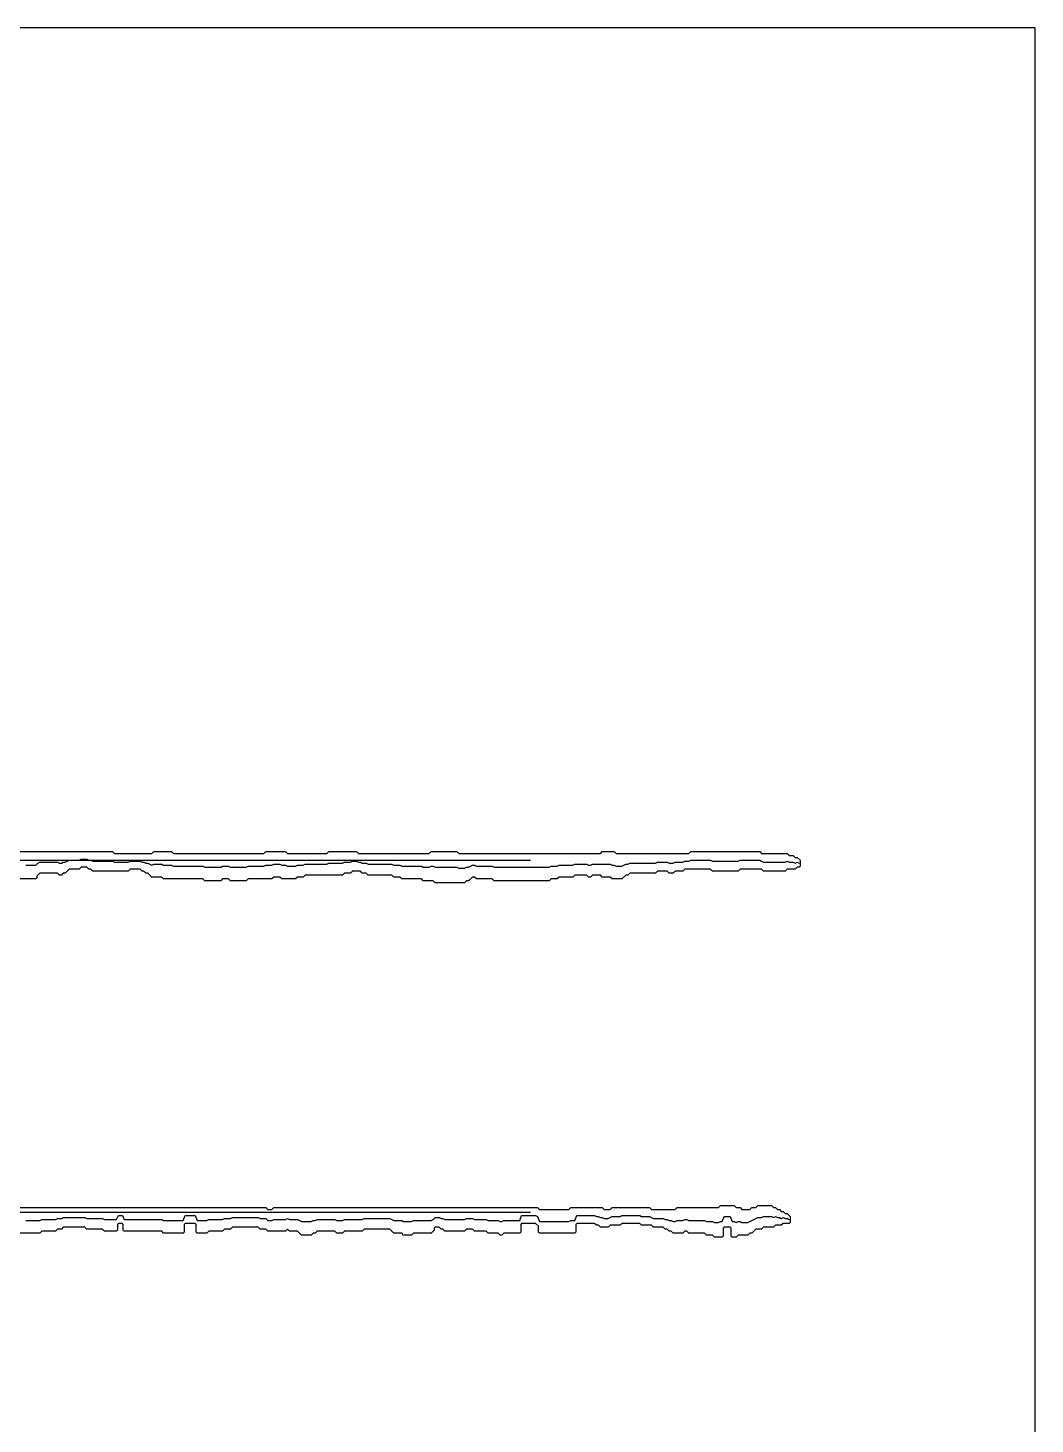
# Model space of a CAD drawing. Extents: x 0 to 57.2, y 0 to 39.6.
# Drawn here: x 42.87 to 57.16, y 19.8 to 39.6 of the extents above; entities that cross this region are included whole.
import ezdxf

# ---------------------------------------------------------------- set-up
doc = ezdxf.new("R2010")
doc.units = 13
for name, color, linetype in [('DESIGN_SCAN_PATH', 5, 'Continuous'), ('SEM_FRAME', 8, 'Continuous'), ('SEM_OBSERVED_CENTERLINES', 3, 'Continuous'), ('SEM_OBSERVED_CONTOURS', 2, 'Continuous')]:
    doc.layers.add(name, color=color, linetype=linetype)

msp = doc.modelspace()

# ---------------------------------------------------------------- linework, layer by layer
at = {"layer": 'DESIGN_SCAN_PATH'}
for points in [[(0, 27.79836), (50, 27.79836)], [(50, 22.80247), (0, 22.80247)]]:
    msp.add_lwpolyline(points, dxfattribs=at)
at = {"layer": 'SEM_FRAME'}
msp.add_lwpolyline([(0, 0), (57.15968, 0), (57.15968, 39.60429), (0, 39.60429)], close=True, dxfattribs=at)
at = {"layer": 'SEM_OBSERVED_CENTERLINES'}
for points in [[(42.84185, 27.728585), (42.86976, 27.728585), (42.89767, 27.728585), (42.92558, 27.728585), (42.95349, 27.728585), (42.9814, 27.728585), (43.00931, 27.756495), (43.03722, 27.77045), (43.06513, 27.77045), (43.09304, 27.77045), (43.12095, 27.77045), (43.14886, 27.77045), (43.17677, 27.77045), (43.20468, 27.77045), (43.23259, 27.77045), (43.2605, 27.77045), (43.28841, 27.77045), (43.31632, 27.756495), (43.34423, 27.756495), (43.37214, 27.77045), (43.40005, 27.77045), (43.42796, 27.784405), (43.45587, 27.79836), (43.48378, 27.79836), (43.51169, 27.79836), (43.5396, 27.79836), (43.56751, 27.79836), (43.59542, 27.79836), (43.62333, 27.812315), (43.65124, 27.812315), (43.67915, 27.812315), (43.70706, 27.812315), (43.73497, 27.79836), (43.76288, 27.79836), (43.79079, 27.784405), (43.8187, 27.784405), (43.84661, 27.784405), (43.87452, 27.784405), (43.90243, 27.784405), (43.93034, 27.784405), (43.95825, 27.784405), (43.98616, 27.784405), (44.01407, 27.784405), (44.04198, 27.784405), (44.06989, 27.784405), (44.0978, 27.77045), (44.12571, 27.77045), (44.15362, 27.77045), (44.18153, 27.77045), (44.20944, 27.77045), (44.23735, 27.77045), (44.26526, 27.77045), (44.29317, 27.77045), (44.32108, 27.784405), (44.34899, 27.784405), (44.3769, 27.784405), (44.40481, 27.784405), (44.43272, 27.784405), (44.46063, 27.784405), (44.48854, 27.77045), (44.51645, 27.77045), (44.54436, 27.756495), (44.57227, 27.756495), (44.60018, 27.74254), (44.62809, 27.728585), (44.656, 27.74254), (44.68391, 27.74254), (44.71182, 27.74254), (44.73973, 27.74254), (44.76764, 27.74254), (44.79555, 27.728585), (44.82346, 27.728585), (44.85137, 27.728585), (44.87928, 27.728585), (44.90719, 27.728585), (44.9351, 27.71463), (44.96301, 27.71463), (44.99092, 27.71463), (45.01883, 27.71463), (45.04674, 27.71463), (45.07465, 27.71463), (45.10256, 27.71463), (45.13047, 27.71463), (45.15838, 27.71463), (45.18629, 27.71463), (45.2142, 27.71463), (45.24211, 27.71463), (45.27002, 27.71463), (45.29793, 27.71463), (45.32584, 27.71463), (45.35375, 27.71463), (45.38166, 27.700675), (45.40957, 27.700675), (45.43748, 27.700675), (45.46539, 27.700675), (45.4933, 27.700675), (45.52121, 27.700675), (45.54912, 27.700675), (45.57703, 27.700675), (45.60494, 27.700675), (45.63285, 27.71463), (45.66076, 27.71463), (45.68867, 27.71463), (45.71658, 27.71463), (45.74449, 27.700675), (45.7724, 27.700675), (45.80031, 27.700675), (45.82822, 27.700675), (45.85613, 27.700675), (45.88404, 27.700675), (45.91195, 27.700675), (45.93986, 27.700675), (45.96777, 27.700675), (45.99568, 27.71463), (46.02359, 27.71463), (46.0515, 27.71463), (46.07941, 27.71463), (46.10732, 27.71463), (46.13523, 27.71463), (46.16314, 27.71463), (46.19105, 27.71463), (46.21896, 27.71463), (46.24687, 27.728585), (46.27478, 27.728585), (46.30269, 27.728585), (46.3306, 27.728585), (46.35851, 27.74254), (46.38642, 27.74254), (46.41433, 27.74254), (46.44224, 27.74254), (46.47015, 27.728585), (46.49806, 27.728585), (46.52597, 27.728585), (46.55388, 27.71463), (46.58179, 27.71463), (46.6097, 27.71463), (46.63761, 27.71463), (46.66552, 27.71463), (46.69343, 27.728585), (46.72134, 27.728585), (46.74925, 27.728585), (46.77716, 27.728585), (46.80507, 27.74254), (46.83298, 27.74254), (46.86089, 27.74254), (46.8888, 27.74254), (46.91671, 27.74254), (46.94462, 27.74254), (46.97253, 27.74254), (47.00044, 27.74254), (47.02835, 27.74254), (47.05626, 27.74254), (47.08417, 27.74254), (47.11208, 27.74254), (47.13999, 27.756495), (47.1679, 27.756495), (47.19581, 27.756495), (47.22372, 27.756495), (47.25163, 27.756495), (47.27954, 27.756495), (47.30745, 27.756495), (47.33536, 27.756495), (47.36327, 27.77045), (47.39118, 27.77045), (47.41909, 27.77045), (47.447, 27.77045), (47.47491, 27.784405), (47.50282, 27.784405), (47.53073, 27.784405), (47.55864, 27.77045), (47.58655, 27.77045), (47.61446, 27.756495), (47.64237, 27.756495), (47.67028, 27.756495), (47.69819, 27.74254), (47.7261, 27.74254), (47.75401, 27.74254), (47.78192, 27.74254), (47.80983, 27.74254), (47.83774, 27.74254), (47.86565, 27.74254), (47.89356, 27.74254), (47.92147, 27.74254), (47.94938, 27.74254), (47.97729, 27.74254), (48.0052, 27.74254), (48.03311, 27.74254), (48.06102, 27.728585), (48.08893, 27.728585), (48.11684, 27.728585), (48.14475, 27.728585), (48.17266, 27.71463), (48.20057, 27.71463), (48.22848, 27.71463), (48.25639, 27.71463), (48.2843, 27.71463), (48.31221, 27.71463), (48.34012, 27.71463), (48.36803, 27.71463), (48.39594, 27.71463), (48.42385, 27.71463), (48.45176, 27.71463), (48.47967, 27.700675), (48.50758, 27.700675), (48.53549, 27.700675), (48.5634, 27.700675), (48.59131, 27.71463), (48.61922, 27.71463), (48.64713, 27.700675), (48.67504, 27.700675), (48.70295, 27.700675), (48.73086, 27.700675), (48.75877, 27.700675), (48.78668, 27.700675), (48.81459, 27.700675), (48.8425, 27.700675), (48.87041, 27.700675), (48.89832, 27.700675), (48.92623, 27.700675), (48.95414, 27.700675), (48.98205, 27.68672), (49.00996, 27.68672), (49.03787, 27.68672), (49.06578, 27.68672), (49.09369, 27.700675), (49.1216, 27.700675), (49.14951, 27.71463), (49.17742, 27.728585), (49.20533, 27.728585), (49.23324, 27.71463), (49.26115, 27.71463), (49.28906, 27.71463), (49.31697, 27.71463), (49.34488, 27.71463), (49.37279, 27.71463), (49.4007, 27.71463), (49.42861, 27.71463), (49.45652, 27.71463), (49.48443, 27.700675), (49.51234, 27.700675), (49.54025, 27.700675), (49.56816, 27.700675), (49.59607, 27.700675), (49.62398, 27.700675), (49.65189, 27.700675), (49.6798, 27.700675), (49.70771, 27.700675), (49.73562, 27.700675), (49.76353, 27.700675), (49.79144, 27.700675), (49.81935, 27.700675), (49.84726, 27.700675), (49.87517, 27.700675), (49.90308, 27.700675), (49.93099, 27.700675), (49.9589, 27.700675), (49.98681, 27.700675), (50.01472, 27.700675), (50.04263, 27.700675), (50.07054, 27.700675), (50.09845, 27.700675), (50.12636, 27.700675), (50.15427, 27.700675), (50.18218, 27.700675), (50.21009, 27.700675), (50.238, 27.700675), (50.26591, 27.700675), (50.29382, 27.71463), (50.32173, 27.71463), (50.34964, 27.71463), (50.37755, 27.71463), (50.40546, 27.728585), (50.43337, 27.728585), (50.46128, 27.728585), (50.48919, 27.728585), (50.5171, 27.728585), (50.54501, 27.728585), (50.57292, 27.728585), (50.60083, 27.728585), (50.62874, 27.74254), (50.65665, 27.74254), (50.68456, 27.74254), (50.71247, 27.74254), (50.74038, 27.74254), (50.76829, 27.74254), (50.7962, 27.74254), (50.82411, 27.728585), (50.85202, 27.728585), (50.87993, 27.74254), (50.90784, 27.74254), (50.93575, 27.74254), (50.96366, 27.74254), (50.99157, 27.74254), (51.01948, 27.74254), (51.04739, 27.74254), (51.0753, 27.74254), (51.10321, 27.74254), (51.13112, 27.74254), (51.15903, 27.728585), (51.18694, 27.728585), (51.21485, 27.71463), (51.24276, 27.71463), (51.27067, 27.71463), (51.29858, 27.71463), (51.32649, 27.728585), (51.3544, 27.74254), (51.38231, 27.74254), (51.41022, 27.756495), (51.43813, 27.756495), (51.46604, 27.756495), (51.49395, 27.756495), (51.52186, 27.756495), (51.54977, 27.756495), (51.57768, 27.756495), (51.60559, 27.756495), (51.6335, 27.756495), (51.66141, 27.756495), (51.68932, 27.756495), (51.71723, 27.756495), (51.74514, 27.756495), (51.77305, 27.756495), (51.80096, 27.77045), (51.82887, 27.77045), (51.85678, 27.77045), (51.88469, 27.77045), (51.9126, 27.77045), (51.94051, 27.77045), (51.96842, 27.756495), (51.99633, 27.756495), (52.02424, 27.756495), (52.05215, 27.77045), (52.08006, 27.77045), (52.10797, 27.77045), (52.13588, 27.77045), (52.16379, 27.77045), (52.1917, 27.784405), (52.21961, 27.784405), (52.24752, 27.784405), (52.27543, 27.79836), (52.30334, 27.79836), (52.33125, 27.79836), (52.35916, 27.79836), (52.38707, 27.79836), (52.41498, 27.79836), (52.44289, 27.79836), (52.4708, 27.79836), (52.49871, 27.79836), (52.52662, 27.79836), (52.55453, 27.79836), (52.58244, 27.784405), (52.61035, 27.784405), (52.63826, 27.784405), (52.66617, 27.784405), (52.69408, 27.784405), (52.72199, 27.784405), (52.7499, 27.784405), (52.77781, 27.784405), (52.80572, 27.784405), (52.83363, 27.784405), (52.86154, 27.784405), (52.88945, 27.784405), (52.91736, 27.784405), (52.94527, 27.784405), (52.97318, 27.79836), (53.00109, 27.79836), (53.029, 27.79836), (53.05691, 27.79836), (53.08482, 27.79836), (53.11273, 27.79836), (53.14064, 27.79836), (53.16855, 27.79836), (53.19646, 27.79836), (53.22437, 27.79836), (53.25228, 27.79836), (53.28019, 27.784405), (53.3081, 27.77045), (53.33601, 27.77045), (53.36392, 27.77045), (53.39183, 27.77045), (53.41974, 27.77045), (53.44765, 27.77045), (53.47556, 27.77045), (53.50347, 27.77045), (53.53138, 27.77045), (53.55929, 27.77045), (53.5872, 27.77045), (53.61511, 27.77045), (53.64302, 27.784405), (53.67093, 27.77045), (53.69884, 27.77045), (53.72675, 27.77045), (53.75466, 27.756495), (53.78257, 27.77045), (53.81048, 27.756495)], [(42.84185, 22.69083), (42.86976, 22.69083), (42.89767, 22.69083), (42.92558, 22.69083), (42.95349, 22.69083), (42.9814, 22.69083), (43.00931, 22.69083), (43.03722, 22.69083), (43.06513, 22.704785), (43.09304, 22.704785), (43.12095, 22.704785), (43.14886, 22.704785), (43.17677, 22.704785), (43.20468, 22.704785), (43.23259, 22.704785), (43.2605, 22.704785), (43.28841, 22.71874), (43.31632, 22.71874), (43.34423, 22.71874), (43.37214, 22.732695), (43.40005, 22.732695), (43.42796, 22.732695), (43.45587, 22.732695), (43.48378, 22.732695), (43.51169, 22.732695), (43.5396, 22.732695), (43.56751, 22.732695), (43.59542, 22.732695), (43.62333, 22.732695), (43.65124, 22.732695), (43.67915, 22.732695), (43.70706, 22.71874), (43.73497, 22.71874), (43.76288, 22.71874), (43.79079, 22.71874), (43.8187, 22.71874), (43.84661, 22.71874), (43.87452, 22.71874), (43.90243, 22.71874), (43.93034, 22.71874), (43.95825, 22.704785), (43.98616, 22.704785), (44.01407, 22.704785), (44.04198, 22.704785), (44.06989, 22.704785), (44.0978, 22.704785), (44.12571, 22.704785), (44.15362, 22.760605), (44.18153, 22.760605), (44.20944, 22.760605), (44.23735, 22.704785), (44.26526, 22.704785), (44.29317, 22.704785), (44.32108, 22.704785), (44.34899, 22.704785), (44.3769, 22.704785), (44.40481, 22.704785), (44.43272, 22.704785), (44.46063, 22.704785), (44.48854, 22.704785), (44.51645, 22.704785), (44.54436, 22.704785), (44.57227, 22.704785), (44.60018, 22.704785), (44.62809, 22.704785), (44.656, 22.704785), (44.68391, 22.704785), (44.71182, 22.704785), (44.73973, 22.704785), (44.76764, 22.704785), (44.79555, 22.69083), (44.82346, 22.69083), (44.85137, 22.69083), (44.87928, 22.69083), (44.90719, 22.69083), (44.9351, 22.69083), (44.96301, 22.69083), (44.99092, 22.69083), (45.01883, 22.69083), (45.04674, 22.69083), (45.07465, 22.69083), (45.10256, 22.760605), (45.13047, 22.760605), (45.15838, 22.760605), (45.18629, 22.760605), (45.2142, 22.760605), (45.24211, 22.760605), (45.27002, 22.69083), (45.29793, 22.69083), (45.32584, 22.69083), (45.35375, 22.69083), (45.38166, 22.69083), (45.40957, 22.69083), (45.43748, 22.704785), (45.46539, 22.704785), (45.4933, 22.704785), (45.52121, 22.704785), (45.54912, 22.704785), (45.57703, 22.704785), (45.60494, 22.704785), (45.63285, 22.704785), (45.66076, 22.71874), (45.68867, 22.71874), (45.71658, 22.71874), (45.74449, 22.71874), (45.7724, 22.732695), (45.80031, 22.732695), (45.82822, 22.732695), (45.85613, 22.732695), (45.88404, 22.732695), (45.91195, 22.732695), (45.93986, 22.732695), (45.96777, 22.732695), (45.99568, 22.732695), (46.02359, 22.732695), (46.0515, 22.732695), (46.07941, 22.732695), (46.10732, 22.732695), (46.13523, 22.732695), (46.16314, 22.71874), (46.19105, 22.71874), (46.21896, 22.71874), (46.24687, 22.71874), (46.27478, 22.69083), (46.30269, 22.69083), (46.3306, 22.69083), (46.35851, 22.704785), (46.38642, 22.704785), (46.41433, 22.704785), (46.44224, 22.704785), (46.47015, 22.704785), (46.49806, 22.704785), (46.52597, 22.704785), (46.55388, 22.71874), (46.58179, 22.704785), (46.6097, 22.704785), (46.63761, 22.704785), (46.66552, 22.704785), (46.69343, 22.704785), (46.72134, 22.69083), (46.74925, 22.676875), (46.77716, 22.676875), (46.80507, 22.676875), (46.83298, 22.676875), (46.86089, 22.676875), (46.8888, 22.676875), (46.91671, 22.69083), (46.94462, 22.69083), (46.97253, 22.704785), (47.00044, 22.704785), (47.02835, 22.704785), (47.05626, 22.704785), (47.08417, 22.704785), (47.11208, 22.704785), (47.13999, 22.704785), (47.1679, 22.704785), (47.19581, 22.704785), (47.22372, 22.704785), (47.25163, 22.69083), (47.27954, 22.69083), (47.30745, 22.69083), (47.33536, 22.69083), (47.36327, 22.704785), (47.39118, 22.704785), (47.41909, 22.704785), (47.447, 22.704785), (47.47491, 22.704785), (47.50282, 22.704785), (47.53073, 22.704785), (47.55864, 22.704785), (47.58655, 22.704785), (47.61446, 22.704785), (47.64237, 22.71874), (47.67028, 22.71874), (47.69819, 22.71874), (47.7261, 22.71874), (47.75401, 22.71874), (47.78192, 22.71874), (47.80983, 22.71874), (47.83774, 22.71874), (47.86565, 22.71874), (47.89356, 22.71874), (47.92147, 22.71874), (47.94938, 22.71874), (47.97729, 22.71874), (48.0052, 22.71874), (48.03311, 22.704785), (48.06102, 22.69083), (48.08893, 22.69083), (48.11684, 22.69083), (48.14475, 22.69083), (48.17266, 22.69083), (48.20057, 22.676875), (48.22848, 22.676875), (48.25639, 22.676875), (48.2843, 22.676875), (48.31221, 22.676875), (48.34012, 22.69083), (48.36803, 22.69083), (48.39594, 22.69083), (48.42385, 22.69083), (48.45176, 22.69083), (48.47967, 22.69083), (48.50758, 22.69083), (48.53549, 22.69083), (48.5634, 22.69083), (48.59131, 22.69083), (48.61922, 22.704785), (48.64713, 22.732695), (48.67504, 22.732695), (48.70295, 22.732695), (48.73086, 22.71874), (48.75877, 22.71874), (48.78668, 22.704785), (48.81459, 22.704785), (48.8425, 22.704785), (48.87041, 22.704785), (48.89832, 22.704785), (48.92623, 22.704785), (48.95414, 22.704785), (48.98205, 22.704785), (49.00996, 22.704785), (49.03787, 22.704785), (49.06578, 22.704785), (49.09369, 22.71874), (49.1216, 22.71874), (49.14951, 22.71874), (49.17742, 22.71874), (49.20533, 22.704785), (49.23324, 22.704785), (49.26115, 22.704785), (49.28906, 22.704785), (49.31697, 22.704785), (49.34488, 22.704785), (49.37279, 22.704785), (49.4007, 22.69083), (49.42861, 22.69083), (49.45652, 22.69083), (49.48443, 22.69083), (49.51234, 22.69083), (49.54025, 22.69083), (49.56816, 22.676875), (49.59607, 22.676875), (49.62398, 22.69083), (49.65189, 22.69083), (49.6798, 22.69083), (49.70771, 22.69083), (49.73562, 22.69083), (49.76353, 22.69083), (49.79144, 22.69083), (49.81935, 22.69083), (49.84726, 22.69083), (49.87517, 22.760605), (49.90308, 22.760605), (49.93099, 22.760605), (49.9589, 22.760605), (49.98681, 22.760605), (50.01472, 22.760605), (50.04263, 22.760605), (50.07054, 22.760605), (50.09845, 22.74665), (50.12636, 22.676875), (50.15427, 22.676875), (50.18218, 22.676875), (50.21009, 22.676875), (50.238, 22.676875), (50.26591, 22.676875), (50.29382, 22.676875), (50.32173, 22.676875), (50.34964, 22.676875), (50.37755, 22.676875), (50.40546, 22.676875), (50.43337, 22.676875), (50.46128, 22.676875), (50.48919, 22.676875), (50.5171, 22.676875), (50.54501, 22.676875), (50.57292, 22.69083), (50.60083, 22.69083), (50.62874, 22.69083), (50.65665, 22.760605), (50.68456, 22.760605), (50.71247, 22.760605), (50.74038, 22.760605), (50.76829, 22.760605), (50.7962, 22.760605), (50.82411, 22.760605), (50.85202, 22.760605), (50.87993, 22.760605), (50.90784, 22.760605), (50.93575, 22.74665), (50.96366, 22.74665), (50.99157, 22.732695), (51.01948, 22.732695), (51.04739, 22.71874), (51.0753, 22.71874), (51.10321, 22.71874), (51.13112, 22.732695), (51.15903, 22.74665), (51.18694, 22.74665), (51.21485, 22.74665), (51.24276, 22.74665), (51.27067, 22.74665), (51.29858, 22.760605), (51.32649, 22.760605), (51.3544, 22.760605), (51.38231, 22.760605), (51.41022, 22.760605), (51.43813, 22.760605), (51.46604, 22.760605), (51.49395, 22.760605), (51.52186, 22.760605), (51.54977, 22.760605), (51.57768, 22.74665), (51.60559, 22.74665), (51.6335, 22.74665), (51.66141, 22.74665), (51.68932, 22.74665), (51.71723, 22.732695), (51.74514, 22.71874), (51.77305, 22.71874), (51.80096, 22.71874), (51.82887, 22.71874), (51.85678, 22.71874), (51.88469, 22.71874), (51.9126, 22.704785), (51.94051, 22.704785), (51.96842, 22.69083), (51.99633, 22.69083), (52.02424, 22.676875), (52.05215, 22.676875), (52.08006, 22.69083), (52.10797, 22.69083), (52.13588, 22.69083), (52.16379, 22.69083), (52.1917, 22.704785), (52.21961, 22.704785), (52.24752, 22.69083), (52.27543, 22.69083), (52.30334, 22.69083), (52.33125, 22.69083), (52.35916, 22.69083), (52.38707, 22.69083), (52.41498, 22.69083), (52.44289, 22.69083), (52.4708, 22.69083), (52.49871, 22.676875), (52.52662, 22.676875), (52.55453, 22.676875), (52.58244, 22.676875), (52.61035, 22.66292), (52.63826, 22.66292), (52.66617, 22.66292), (52.69408, 22.676875), (52.72199, 22.676875), (52.7499, 22.74665), (52.77781, 22.74665), (52.80572, 22.74665), (52.83363, 22.74665), (52.86154, 22.676875), (52.88945, 22.676875), (52.91736, 22.66292), (52.94527, 22.676875), (52.97318, 22.676875), (53.00109, 22.66292), (53.029, 22.66292), (53.05691, 22.66292), (53.08482, 22.66292), (53.11273, 22.676875), (53.14064, 22.69083), (53.16855, 22.704785), (53.19646, 22.71874), (53.22437, 22.732695), (53.25228, 22.732695), (53.28019, 22.732695), (53.3081, 22.74665), (53.33601, 22.74665), (53.36392, 22.74665), (53.39183, 22.74665), (53.41974, 22.74665), (53.44765, 22.732695), (53.47556, 22.74665), (53.50347, 22.732695), (53.53138, 22.732695), (53.55929, 22.71874), (53.5872, 22.732695), (53.61511, 22.71874), (53.64302, 22.71874), (53.67093, 22.704785)]]:
    msp.add_lwpolyline(points, dxfattribs=at)
at = {"layer": 'SEM_OBSERVED_CONTOURS'}
for points in [[(41.97664, 27.923955), (44.06989, 27.923955), (44.0978, 27.896045), (44.62809, 27.896045), (44.656, 27.923955), (44.90719, 27.923955), (44.9351, 27.896045), (46.21896, 27.896045), (46.24687, 27.923955), (46.52597, 27.923955), (46.55388, 27.896045), (47.11208, 27.896045), (47.13999, 27.923955), (47.53073, 27.923955), (47.55864, 27.896045), (48.5634, 27.896045), (48.59131, 27.923955), (48.95414, 27.923955), (48.98205, 27.896045), (50.99157, 27.896045), (51.01948, 27.923955), (51.18694, 27.923955), (51.21485, 27.896045), (52.24752, 27.896045), (52.27543, 27.923955), (53.25228, 27.923955), (53.28019, 27.896045), (53.64302, 27.896045), (53.67093, 27.868135), (53.72675, 27.868135), (53.75466, 27.840225), (53.78257, 27.840225), (53.824435, 27.79836), (53.824435, 27.71463), (53.81048, 27.700675), (53.78257, 27.700675), (53.75466, 27.672765), (53.64302, 27.672765), (53.61511, 27.644855), (53.3081, 27.644855), (53.28019, 27.672765), (52.97318, 27.672765), (52.94527, 27.644855), (52.58244, 27.644855), (52.55453, 27.672765), (52.1917, 27.672765), (52.16379, 27.644855), (52.05215, 27.644855), (52.02424, 27.616945), (51.96842, 27.616945), (51.94051, 27.644855), (51.80096, 27.644855), (51.77305, 27.616945), (51.41022, 27.616945), (51.38231, 27.589035), (51.3544, 27.589035), (51.29858, 27.533215), (51.15903, 27.533215), (51.13112, 27.561125), (51.01948, 27.561125), (50.99157, 27.589035), (50.87993, 27.589035), (50.85202, 27.561125), (50.82411, 27.561125), (50.7962, 27.589035), (50.62874, 27.589035), (50.60083, 27.561125), (50.40546, 27.561125), (50.37755, 27.533215), (50.29382, 27.533215), (50.26591, 27.505305), (49.48443, 27.505305), (49.45652, 27.533215), (49.23324, 27.533215), (49.20533, 27.561125), (49.17742, 27.561125), (49.1216, 27.505305), (49.09369, 27.505305), (49.06578, 27.477395), (48.64713, 27.477395), (48.61922, 27.505305), (48.47967, 27.505305), (48.45176, 27.533215), (48.17266, 27.533215), (48.14475, 27.561125), (48.06102, 27.561125), (48.03311, 27.589035), (47.69819, 27.589035), (47.67028, 27.616945), (47.61446, 27.616945), (47.58655, 27.644855), (47.47491, 27.644855), (47.447, 27.616945), (47.36327, 27.616945), (47.33536, 27.589035), (46.80507, 27.589035), (46.77716, 27.561125), (46.69343, 27.561125), (46.66552, 27.533215), (46.47015, 27.533215), (46.44224, 27.561125), (46.35851, 27.561125), (46.3306, 27.533215), (45.99568, 27.533215), (45.96777, 27.505305), (45.74449, 27.505305), (45.71658, 27.533215), (45.63285, 27.533215), (45.60494, 27.505305), (45.38166, 27.505305), (45.35375, 27.533215), (44.79555, 27.533215), (44.76764, 27.561125), (44.62809, 27.561125), (44.57227, 27.616945), (44.54436, 27.616945), (44.51645, 27.644855), (44.48854, 27.644855), (44.46063, 27.672765), (44.32108, 27.672765), (44.29317, 27.644855), (43.79079, 27.644855), (43.76288, 27.672765), (43.73497, 27.672765), (43.70706, 27.700675), (43.62333, 27.700675), (43.59542, 27.672765), (43.45587, 27.672765), (43.40005, 27.616945), (43.37214, 27.616945), (43.34423, 27.589035), (43.31632, 27.589035), (43.28841, 27.616945), (43.03722, 27.616945), (42.995355, 27.57508), (42.995355, 27.54717), (42.9814, 27.533215), (42.53484, 27.533215)], [(41.94873, 22.872245), (46.24687, 22.872245), (46.27478, 22.844335), (46.3306, 22.844335), (46.35851, 22.872245), (50.09845, 22.872245), (50.12636, 22.844335), (50.54501, 22.844335), (50.57292, 22.872245), (51.01948, 22.872245), (51.04739, 22.844335), (51.13112, 22.844335), (51.15903, 22.872245), (51.68932, 22.872245), (51.71723, 22.844335), (52.05215, 22.844335), (52.08006, 22.872245), (52.66617, 22.872245), (52.69408, 22.900155), (52.88945, 22.900155), (52.91736, 22.872245), (52.97318, 22.872245), (53.00109, 22.844335), (53.11273, 22.844335), (53.14064, 22.872245), (53.19646, 22.872245), (53.22437, 22.900155), (53.41974, 22.900155), (53.44765, 22.872245), (53.47556, 22.872245), (53.50347, 22.844335), (53.53138, 22.844335), (53.55929, 22.816425), (53.5872, 22.816425), (53.61511, 22.788515), (53.64302, 22.788515), (53.684885, 22.74665), (53.684885, 22.66292), (53.67093, 22.648965), (53.5872, 22.648965), (53.55929, 22.621055), (53.47556, 22.621055), (53.44765, 22.593145), (53.3081, 22.593145), (53.28019, 22.565235), (53.19646, 22.565235), (53.14064, 22.509415), (53.11273, 22.509415), (53.08482, 22.481505), (52.94527, 22.481505), (52.91736, 22.453595), (52.86154, 22.453595), (52.847585, 22.46755), (52.847585, 22.57919), (52.83363, 22.593145), (52.7499, 22.593145), (52.735945, 22.57919), (52.735945, 22.46755), (52.72199, 22.453595), (52.61035, 22.453595), (52.58244, 22.481505), (52.49871, 22.481505), (52.4708, 22.509415), (52.24752, 22.509415), (52.21961, 22.537325), (52.1917, 22.537325), (52.16379, 22.509415), (52.02424, 22.509415), (51.99633, 22.537325), (51.96842, 22.537325), (51.94051, 22.565235), (51.9126, 22.565235), (51.88469, 22.593145), (51.74514, 22.593145), (51.71723, 22.621055), (51.57768, 22.621055), (51.54977, 22.648965), (51.29858, 22.648965), (51.27067, 22.621055), (51.13112, 22.621055), (51.10321, 22.593145), (50.99157, 22.593145), (50.96366, 22.621055), (50.93575, 22.621055), (50.90784, 22.648965), (50.65665, 22.648965), (50.642695, 22.63501), (50.642695, 22.52337), (50.62874, 22.509415), (50.12636, 22.509415), (50.112405, 22.52337), (50.112405, 22.6071), (50.07054, 22.648965), (49.87517, 22.648965), (49.861215, 22.63501), (49.861215, 22.52337), (49.84726, 22.509415), (49.62398, 22.509415), (49.59607, 22.481505), (49.56816, 22.481505), (49.54025, 22.509415), (49.4007, 22.509415), (49.37279, 22.537325), (49.20533, 22.537325), (49.17742, 22.565235), (49.09369, 22.565235), (49.06578, 22.537325), (48.78668, 22.537325), (48.75877, 22.565235), (48.73086, 22.565235), (48.70295, 22.593145), (48.64713, 22.593145), (48.633175, 22.57919), (48.633175, 22.55128), (48.59131, 22.509415), (48.34012, 22.509415), (48.31221, 22.481505), (48.20057, 22.481505), (48.17266, 22.509415), (48.06102, 22.509415), (48.0052, 22.565235), (47.64237, 22.565235), (47.61446, 22.537325), (47.36327, 22.537325), (47.33536, 22.509415), (47.25163, 22.509415), (47.22372, 22.537325), (46.97253, 22.537325), (46.94462, 22.509415), (46.91671, 22.509415), (46.8888, 22.481505), (46.74925, 22.481505), (46.69343, 22.537325), (46.58179, 22.537325), (46.55388, 22.565235), (46.52597, 22.537325), (46.27478, 22.537325), (46.24687, 22.565235), (46.16314, 22.565235), (46.13523, 22.593145), (45.7724, 22.593145), (45.74449, 22.565235), (45.66076, 22.565235), (45.63285, 22.537325), (45.43748, 22.537325), (45.40957, 22.509415), (45.27002, 22.509415), (45.256065, 22.52337), (45.256065, 22.63501), (45.24211, 22.648965), (45.10256, 22.648965), (45.088605, 22.63501), (45.088605, 22.52337), (45.07465, 22.509415), (44.79555, 22.509415), (44.76764, 22.537325), (44.23735, 22.537325), (44.223395, 22.55128), (44.223395, 22.63501), (44.20944, 22.648965), (44.15362, 22.648965), (44.139665, 22.63501), (44.139665, 22.55128), (44.12571, 22.537325), (43.95825, 22.537325), (43.93034, 22.565235), (43.70706, 22.565235), (43.67915, 22.593145), (43.37214, 22.593145), (43.34423, 22.565235), (43.28841, 22.565235), (43.2605, 22.537325), (43.06513, 22.537325), (43.03722, 22.509415), (42.73021, 22.509415)]]:
    msp.add_lwpolyline(points, dxfattribs=at)

doc.saveas('drawing.dxf')
